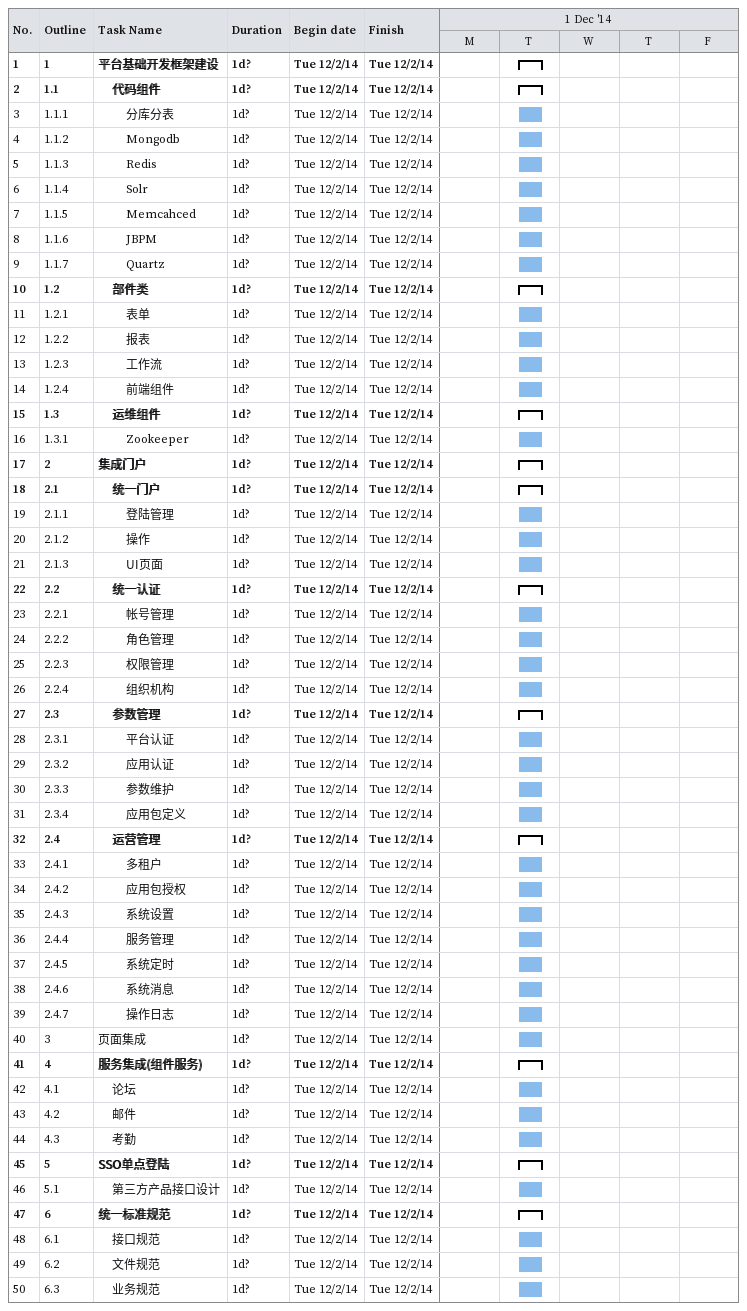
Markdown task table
| ID | WBS | Task | Duration | Start | Finish |
|---|---|---|---|---|---|
| 1 | 1 | **平台基础开发框架建设** | 1d? | 2014-12-02 | 2014-12-02 |
| 2 | 1.1 | **代码组件** | 1d? | 2014-12-02 | 2014-12-02 |
| 3 | 1.1.1 | 分库分表 | 1d? | 2014-12-02 | 2014-12-02 |
| 4 | 1.1.2 | Mongodb | 1d? | 2014-12-02 | 2014-12-02 |
| 5 | 1.1.3 | Redis | 1d? | 2014-12-02 | 2014-12-02 |
| 6 | 1.1.4 | Solr | 1d? | 2014-12-02 | 2014-12-02 |
| 7 | 1.1.5 | Memcahced | 1d? | 2014-12-02 | 2014-12-02 |
| 8 | 1.1.6 | JBPM | 1d? | 2014-12-02 | 2014-12-02 |
| 9 | 1.1.7 | Quartz | 1d? | 2014-12-02 | 2014-12-02 |
| 10 | 1.2 | **部件类** | 1d? | 2014-12-02 | 2014-12-02 |
| 11 | 1.2.1 | 表单 | 1d? | 2014-12-02 | 2014-12-02 |
| 12 | 1.2.2 | 报表 | 1d? | 2014-12-02 | 2014-12-02 |
| 13 | 1.2.3 | 工作流 | 1d? | 2014-12-02 | 2014-12-02 |
| 14 | 1.2.4 | 前端组件 | 1d? | 2014-12-02 | 2014-12-02 |
| 15 | 1.3 | **运维组件** | 1d? | 2014-12-02 | 2014-12-02 |
| 16 | 1.3.1 | Zookeeper | 1d? | 2014-12-02 | 2014-12-02 |
| 17 | 2 | **集成门户** | 1d? | 2014-12-02 | 2014-12-02 |
| 18 | 2.1 | **统一门户** | 1d? | 2014-12-02 | 2014-12-02 |
| 19 | 2.1.1 | 登陆管理 | 1d? | 2014-12-02 | 2014-12-02 |
| 20 | 2.1.2 | 操作 | 1d? | 2014-12-02 | 2014-12-02 |
| 21 | 2.1.3 | UI页面 | 1d? | 2014-12-02 | 2014-12-02 |
| 22 | 2.2 | **统一认证** | 1d? | 2014-12-02 | 2014-12-02 |
| 23 | 2.2.1 | 帐号管理 | 1d? | 2014-12-02 | 2014-12-02 |
| 24 | 2.2.2 | 角色管理 | 1d? | 2014-12-02 | 2014-12-02 |
| 25 | 2.2.3 | 权限管理 | 1d? | 2014-12-02 | 2014-12-02 |
| 26 | 2.2.4 | 组织机构 | 1d? | 2014-12-02 | 2014-12-02 |
| 27 | 2.3 | **参数管理** | 1d? | 2014-12-02 | 2014-12-02 |
| 28 | 2.3.1 | 平台认证 | 1d? | 2014-12-02 | 2014-12-02 |
| 29 | 2.3.2 | 应用认证 | 1d? | 2014-12-02 | 2014-12-02 |
| 30 | 2.3.3 | 参数维护 | 1d? | 2014-12-02 | 2014-12-02 |
| 31 | 2.3.4 | 应用包定义 | 1d? | 2014-12-02 | 2014-12-02 |
| 32 | 2.4 | **运营管理** | 1d? | 2014-12-02 | 2014-12-02 |
| 33 | 2.4.1 | 多租户 | 1d? | 2014-12-02 | 2014-12-02 |
| 34 | 2.4.2 | 应用包授权 | 1d? | 2014-12-02 | 2014-12-02 |
| 35 | 2.4.3 | 系统设置 | 1d? | 2014-12-02 | 2014-12-02 |
| 36 | 2.4.4 | 服务管理 | 1d? | 2014-12-02 | 2014-12-02 |
| 37 | 2.4.5 | 系统定时 | 1d? | 2014-12-02 | 2014-12-02 |
| 38 | 2.4.6 | 系统消息 | 1d? | 2014-12-02 | 2014-12-02 |
| 39 | 2.4.7 | 操作日志 | 1d? | 2014-12-02 | 2014-12-02 |
| 40 | 3 | 页面集成 | 1d? | 2014-12-02 | 2014-12-02 |
| 41 | 4 | **服务集成(组件服务)** | 1d? | 2014-12-02 | 2014-12-02 |
| 42 | 4.1 | 论坛 | 1d? | 2014-12-02 | 2014-12-02 |
| 43 | 4.2 | 邮件 | 1d? | 2014-12-02 | 2014-12-02 |
| 44 | 4.3 | 考勤 | 1d? | 2014-12-02 | 2014-12-02 |
| 45 | 5 | **SSO单点登陆** | 1d? | 2014-12-02 | 2014-12-02 |
| 46 | 5.1 | 第三方产品接口设计 | 1d? | 2014-12-02 | 2014-12-02 |
| 47 | 6 | **统一标准规范** | 1d? | 2014-12-02 | 2014-12-02 |
| 48 | 6.1 | 接口规范 | 1d? | 2014-12-02 | 2014-12-02 |
| 49 | 6.2 | 文件规范 | 1d? | 2014-12-02 | 2014-12-02 |
| 50 | 6.3 | 业务规范 | 1d? | 2014-12-02 | 2014-12-02 |
